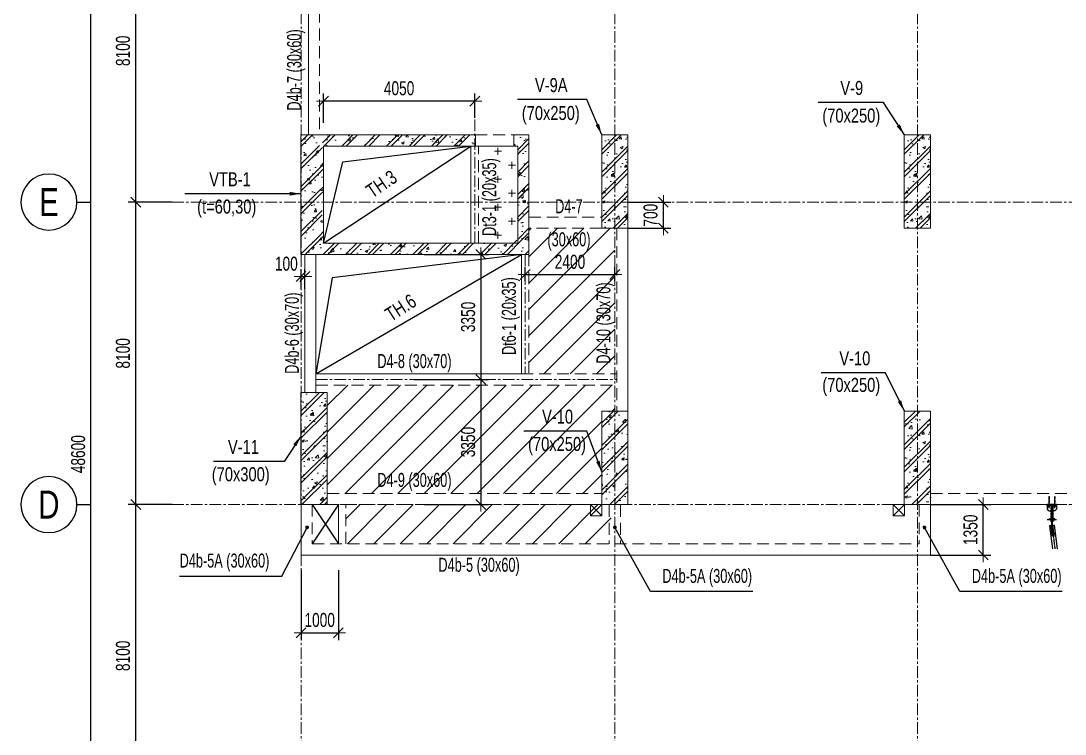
# Model space of a CAD drawing. Header units: millimetres. Extents: x 217991 to 313900, y 2625501 to 2818210.
# Drawn here: x 224801 to 252753, y 2663989 to 2683088 of the extents above; entities that cross this region are included whole.
import ezdxf
from ezdxf.enums import TextEntityAlignment as Align

# ---------------------------------------------------------------- set-up
doc = ezdxf.new("R2010")
doc.units = ezdxf.units.MM
doc.header["$LTSCALE"] = 50
doc.header["$MEASUREMENT"] = 0
doc.linetypes.add('CENTER', pattern=[2, 1.25, -0.25, 0.25, -0.25])
doc.linetypes.add('HIDDEN', pattern=[9.525, 6.35, -3.175])
doc.layers.get('Defpoints').update_dxf_attribs({"lineweight": 9})
for name, color, linetype, lineweight in [('02.CDC.DIM', 1, 'Continuous', 20), ('CDC- COT', 4, 'Continuous', 0), ('CDC- DAM', 3, 'Continuous', 5), ('CDC- HATCH', 8, 'Continuous', 0), ('CDC- TRUC', 5, 'CENTER', 15), ('CDC-LKT', 6, 'CENTER', 15), ('Dim', 8, 'Continuous', 15), ('Dim-off', 8, 'Continuous', 15), ('HIDDEN', 9, 'HIDDEN', 9)]:
    doc.layers.add(name, color=color, linetype=linetype, lineweight=lineweight)
for name, color, linetype in [('CDC.02.DIM', 1, 'Continuous'), ('CHI', 1, 'Continuous'), ('HACH', 251, 'Continuous'), ('Hatch', 8, 'Continuous'), ('KCS_AXIS', 5, 'CENTER'), ('KCS_BORDER', 3, 'Continuous'), ('KCS_CHI', 1, 'Continuous'), ('KCS_DIM', 1, 'Continuous'), ('KCS_HAN', 1, 'Continuous'), ('KCS_TEXT', 2, 'Continuous'), ('KCS_TEXT_TEN DAM', 2, 'Continuous'), ('KCS_TEXT_TEN_COT', 3, 'Continuous')]:
    doc.layers.add(name, color=color, linetype=linetype)
doc.styles.add('ARIAL_3', font='arial_1.ttf', dxfattribs={"width": 0.85})
doc.styles.add('BIGTEXT', font='VHARIAL.TTF', dxfattribs={"width": 0.8, "height": 1000})
doc.styles.add('KCS_SMTEXT', font='arial_1.ttf', dxfattribs={"width": 0.7})
doc.styles.add('VN simplex', font='arial_1.ttf', dxfattribs={"width": 0.7})
doc.dimstyles.new('DIM A1 1-150 (Time City)', dxfattribs={"dimtxt": 375, "dimasz": 1.25, "dimexe": 200, "dimexo": 0, "dimgap": 150, "dimtad": 1, "dimdec": 1, "dimzin": 13, "dimdsep": 46, "dimtxsty": 'VN simplex', "dimblk1": 'D', "dimblk2": 'D', "dimsah": 1, "dimcen": 0, "dimdle": 50, "dimclrd": 1, "dimclre": 1, "dimclrt": 2, "dimadec": 0, "dimazin": 0, "dimtfac": 1, "dimtdec": 1, "dimtix": 1, "dimtmove": 2, "dimatfit": 3, "dimldrblk": 'D', "dimfxl": 1, "dimtolj": 1, "dimtzin": 13, "dimarcsym": 0})
doc.dimstyles.new('KCS_DIM100', dxfattribs={"dimscale": 100, "dimtxt": 2.5, "dimasz": 3, "dimexe": 1.2, "dimexo": 0, "dimgap": 1, "dimtad": 1, "dimdec": 0, "dimzin": 0, "dimdsep": 46, "dimtxsty": 'KCS_SMTEXT', "dimblk": 'ARCHTICK', "dimcen": 0, "dimdle": 1, "dimclrd": 1, "dimclre": 1, "dimclrt": 2, "dimadec": 0, "dimazin": 0, "dimtfac": 1, "dimtdec": 0, "dimtix": 1, "dimtmove": 2, "dimatfit": 3, "dimfxl": 1, "dimtolj": 1, "dimtzin": 0, "dimarcsym": 0})
pattern_1 = [(45, (25170.2, 2913968.9), (-353.5534, 353.5534), [])]
pattern_2 = [(50, (-164922, -595278.5), (717.2602, -62.7521), [75, -825]), (355, (-164922, -595278.5), (-138.7513, 752.1921), [60, -660]), (100.4514, (-164862.2, -595283.7), (578.5094, 689.4395), [63.7402, -701.1421]), (46.1842, (-164922, -595078.5), (1067.241, -165.519), [112.5, -1237.5]), (96.6356, (-164833.1, -595092.3), (934.6627, 974.118), [95.6103, -1051.713]), (351.1842, (-164922, -595078.5), (934.662, 974.1186), [90, -990]), (21, (-164822, -595128.5), (596.90705, -402.6189), [75, -825]), (326, (-164822, -595128.5), (243.3153, 725.15), [60, -660]), (71.4514, (-164772.26, -595162.05), (840.2226, 322.5305), [63.7402, -701.1421]), (37.5, (-164922, -595278.5), (12.15986, 332.89385), [0, -652, 0, -670, 0, -662.5]), (7.5, (-164922, -595278.5), (263.06954, 394.4117), [0, -382, 0, -637, 0, -252.5]), (327.5, (-165145, -595278.5), (533.82244, -22.55487), [0, -250, 0, -780, 0, -1035]), (317.5, (-165245, -595278.5), (583.18617, 100.105), [0, -325, 0, -518, 0, -735]), (45, (-164922, -595278.5), (-300.5204, 300.5204), []), (45, (-164922, -595156), (-300.5204, 300.5204), [])]

# ---------------------------------------------------------------- blocks, each defined once
blk = doc.blocks.new('D')
at = {"layer": 'Dim'}
blk.add_line((150, 0), (-150, 0), dxfattribs=at)
at = {"layer": 'Dim', "color": 3}
blk.add_line((106, 106), (-106, -106), dxfattribs=at)
blk = doc.blocks.new('*D121')
at = {"layer": 'Defpoints', "color": 0, "ltscale": 0.5, "transparency": 16777216}
for p in [(227876, 2670135), (228851, 2670135), (228851, 2662035)]:
    blk.add_point(p, dxfattribs=at)
at = {"layer": 'Dim', "color": 1, "lineweight": -2, "ltscale": 0.5, "transparency": 16777216}
for p, q in [((228851, 2670135), (227676, 2670135)), ((227876, 2662037), (227876, 2670134)), ((228851, 2662035), (227676, 2662035))]:
    blk.add_line(p, q, dxfattribs=at)
at = {"layer": 'Dim', "color": 1, "lineweight": -2, "ltscale": 0.5, "transparency": 16777216, "xscale": 1.25, "yscale": 1.25, "zscale": 1.25}
for p, rotation in [((227876, 2670135), 90), ((227876, 2662035), 270)]:
    blk.add_blockref('D', p, dxfattribs=dict(at, rotation=rotation))
at = {"layer": 'Dim', "color": 2, "ltscale": 0.5, "transparency": 16777216, "insert": (227535, 2666085), "char_height": 375, "attachment_point": 5, "rotation": 90, "style": 'VN simplex'}
blk.add_mtext('\\A1;8100', dxfattribs=at)
blk = doc.blocks.new('*D122')
at = {"layer": 'Defpoints', "color": 0, "ltscale": 0.5, "transparency": 16777216}
for p in [(227876, 2678235), (228851, 2678235), (228851, 2670135)]:
    blk.add_point(p, dxfattribs=at)
at = {"layer": 'Dim', "color": 1, "lineweight": -2, "ltscale": 0.5, "transparency": 16777216}
for p, q in [((228851, 2678235), (227676, 2678235)), ((227876, 2670137), (227876, 2678234)), ((228851, 2670135), (227676, 2670135))]:
    blk.add_line(p, q, dxfattribs=at)
at = {"layer": 'Dim', "color": 1, "lineweight": -2, "ltscale": 0.5, "transparency": 16777216, "xscale": 1.25, "yscale": 1.25, "zscale": 1.25}
for p, rotation in [((227876, 2678235), 90), ((227876, 2670135), 270)]:
    blk.add_blockref('D', p, dxfattribs=dict(at, rotation=rotation))
at = {"layer": 'Dim', "color": 2, "ltscale": 0.5, "transparency": 16777216, "insert": (227535, 2674185), "char_height": 375, "attachment_point": 5, "rotation": 90, "style": 'VN simplex'}
blk.add_mtext('\\A1;8100', dxfattribs=at)
blk = doc.blocks.new('*D123')
at = {"layer": 'Defpoints', "color": 0, "ltscale": 0.5, "transparency": 16777216}
for p in [(227876, 2686335), (228851, 2686335), (228851, 2678235)]:
    blk.add_point(p, dxfattribs=at)
at = {"layer": 'Dim', "color": 1, "lineweight": -2, "ltscale": 0.5, "transparency": 16777216}
for p, q in [((228851, 2686335), (227676, 2686335)), ((227876, 2678237), (227876, 2686334)), ((228851, 2678235), (227676, 2678235))]:
    blk.add_line(p, q, dxfattribs=at)
at = {"layer": 'Dim', "color": 1, "lineweight": -2, "ltscale": 0.5, "transparency": 16777216, "xscale": 1.25, "yscale": 1.25, "zscale": 1.25}
for p, rotation in [((227876, 2686335), 90), ((227876, 2678235), 270)]:
    blk.add_blockref('D', p, dxfattribs=dict(at, rotation=rotation))
at = {"layer": 'Dim', "color": 2, "ltscale": 0.5, "transparency": 16777216, "insert": (227535, 2682285), "char_height": 375, "attachment_point": 5, "rotation": 90, "style": 'VN simplex'}
blk.add_mtext('\\A1;8100', dxfattribs=at)
blk = doc.blocks.new('*D126')
at = {"layer": 'Defpoints', "color": 0, "ltscale": 0.5, "transparency": 16777216}
for p in [(226676, 2694435), (228851, 2694435), (228851, 2645835)]:
    blk.add_point(p, dxfattribs=at)
at = {"layer": 'Dim', "color": 1, "lineweight": -2, "ltscale": 0.5, "transparency": 16777216}
for p, q in [((228851, 2694435), (226476, 2694435)), ((226676, 2645837), (226676, 2694434)), ((228851, 2645835), (226476, 2645835))]:
    blk.add_line(p, q, dxfattribs=at)
at = {"layer": 'Dim', "color": 1, "lineweight": -2, "ltscale": 0.5, "transparency": 16777216, "xscale": 1.25, "yscale": 1.25, "zscale": 1.25}
for p, rotation in [((226676, 2694435), 90), ((226676, 2645835), 270)]:
    blk.add_blockref('D', p, dxfattribs=dict(at, rotation=rotation))
at = {"layer": 'Dim', "color": 2, "ltscale": 0.5, "transparency": 16777216, "insert": (226335, 2671485), "char_height": 375, "attachment_point": 5, "rotation": 90, "style": 'VN simplex'}
blk.add_mtext('\\A1;48600', dxfattribs=at)
blk = doc.blocks.new('*D129')
at = {"layer": 'Defpoints', "color": 0, "ltscale": 0.5, "transparency": 16777216}
for p in [(241040, 2678235), (241999, 2678235), (241040, 2677535)]:
    blk.add_point(p, dxfattribs=at)
at = {"layer": 'Dim-off', "color": 1, "lineweight": -2, "ltscale": 0.5, "transparency": 16777216}
for p, q in [((241040, 2678235), (242199, 2678235)), ((241999, 2678237), (241999, 2678238)), ((241999, 2677535), (241999, 2678235)), ((241040, 2677535), (242199, 2677535)), ((241999, 2677534), (241999, 2677533))]:
    blk.add_line(p, q, dxfattribs=at)
at = {"layer": 'Dim-off', "color": 1, "lineweight": -2, "ltscale": 0.5, "transparency": 16777216, "xscale": 1.25, "yscale": 1.25, "zscale": 1.25}
for p, rotation in [((241999, 2678235), 270), ((241999, 2677535), 90)]:
    blk.add_blockref('D', p, dxfattribs=dict(at, rotation=rotation))
at = {"layer": 'Dim-off', "color": 2, "ltscale": 0.5, "transparency": 16777216, "insert": (241658, 2677885), "char_height": 375, "attachment_point": 5, "rotation": 90, "style": 'VN simplex'}
blk.add_mtext('\\A1;700', dxfattribs=at)
blk = doc.blocks.new('*D130')
at = {"layer": 'Defpoints', "color": 0, "ltscale": 0.5, "transparency": 16777216}
for p in [(249150, 2670135), (250563, 2670135), (249150, 2668785)]:
    blk.add_point(p, dxfattribs=at)
at = {"layer": 'Dim-off', "color": 1, "lineweight": -2, "ltscale": 0.5, "transparency": 16777216}
for p, q in [((249150, 2670135), (250763, 2670135)), ((250563, 2668787), (250563, 2670134)), ((249150, 2668785), (250763, 2668785))]:
    blk.add_line(p, q, dxfattribs=at)
at = {"layer": 'Dim-off', "color": 1, "lineweight": -2, "ltscale": 0.5, "transparency": 16777216, "xscale": 1.25, "yscale": 1.25, "zscale": 1.25}
for p, rotation in [((250563, 2670135), 90), ((250563, 2668785), 270)]:
    blk.add_blockref('D', p, dxfattribs=dict(at, rotation=rotation))
at = {"layer": 'Dim-off', "color": 2, "ltscale": 0.5, "transparency": 16777216, "insert": (250222, 2669460), "char_height": 375, "attachment_point": 5, "rotation": 90, "style": 'VN simplex'}
blk.add_mtext('\\A1;1350', dxfattribs=at)
blk = doc.blocks.new('*D131')
at = {"layer": 'Defpoints', "color": 0, "ltscale": 0.5, "transparency": 16777216}
for p in [(235593, 2676835), (235327, 2673485), (237115, 2673485)]:
    blk.add_point(p, dxfattribs=at)
at = {"layer": 'Dim-off', "color": 1, "lineweight": -2, "ltscale": 0.5, "transparency": 16777216}
for p, q in [((235593, 2676835), (237315, 2676835)), ((237115, 2676834), (237115, 2673487)), ((235327, 2673485), (237315, 2673485))]:
    blk.add_line(p, q, dxfattribs=at)
at = {"layer": 'Dim-off', "color": 1, "lineweight": -2, "ltscale": 0.5, "transparency": 16777216, "xscale": 1.25, "yscale": 1.25, "zscale": 1.25}
for p, rotation in [((237115, 2676835), 90), ((237115, 2673485), 270)]:
    blk.add_blockref('D', p, dxfattribs=dict(at, rotation=rotation))
at = {"layer": 'Dim-off', "color": 2, "ltscale": 0.5, "transparency": 16777216, "insert": (236774, 2675160), "char_height": 375, "attachment_point": 5, "rotation": 90, "style": 'VN simplex'}
blk.add_mtext('\\A1;3350', dxfattribs=at)
blk = doc.blocks.new('*D132')
at = {"layer": 'Defpoints', "color": 0, "ltscale": 0.5, "transparency": 16777216}
for p in [(235593, 2673485), (235593, 2670135), (237115, 2670135)]:
    blk.add_point(p, dxfattribs=at)
at = {"layer": 'Dim-off', "color": 1, "lineweight": -2, "ltscale": 0.5, "transparency": 16777216}
for p, q in [((235593, 2673485), (237315, 2673485)), ((237115, 2673484), (237115, 2670137)), ((235593, 2670135), (237315, 2670135))]:
    blk.add_line(p, q, dxfattribs=at)
at = {"layer": 'Dim-off', "color": 1, "lineweight": -2, "ltscale": 0.5, "transparency": 16777216, "xscale": 1.25, "yscale": 1.25, "zscale": 1.25}
for p, rotation in [((237115, 2673485), 90), ((237115, 2670135), 270)]:
    blk.add_blockref('D', p, dxfattribs=dict(at, rotation=rotation))
at = {"layer": 'Dim-off', "color": 2, "ltscale": 0.5, "transparency": 16777216, "insert": (236774, 2671810), "char_height": 375, "attachment_point": 5, "rotation": 90, "style": 'VN simplex'}
blk.add_mtext('\\A1;3350', dxfattribs=at)
blk = doc.blocks.new('*D181')
at = {"layer": 'Defpoints', "color": 0, "ltscale": 0.5, "transparency": 16777216}
for p in [(238300, 2676115), (240700, 2676294), (240700, 2676115)]:
    blk.add_point(p, dxfattribs=at)
at = {"layer": 'Dim-off', "color": 1, "lineweight": -2, "ltscale": 0.5, "transparency": 16777216}
for p, q in [((238300, 2676115), (238300, 2676494)), ((240700, 2676115), (240700, 2676494)), ((238301, 2676294), (240698, 2676294))]:
    blk.add_line(p, q, dxfattribs=at)
at = {"layer": 'Dim-off', "color": 1, "lineweight": -2, "ltscale": 0.5, "transparency": 16777216, "xscale": 1.25, "yscale": 1.25, "zscale": 1.25, "rotation": 180}
blk.add_blockref('D', (238300, 2676294), dxfattribs=at)
at = {"layer": 'Dim-off', "color": 1, "lineweight": -2, "ltscale": 0.5, "transparency": 16777216, "xscale": 1.25, "yscale": 1.25, "zscale": 1.25}
blk.add_blockref('D', (240700, 2676294), dxfattribs=at)
at = {"layer": 'Dim-off', "color": 2, "ltscale": 0.5, "transparency": 16777216, "insert": (239500, 2676635), "char_height": 375, "attachment_point": 5, "style": 'VN simplex'}
blk.add_mtext('\\A1;2400', dxfattribs=at)
blk = doc.blocks.new('_ArchTick')
at = {"const_width": 0.15}
blk.add_lwpolyline([(-0.5, -0.5), (0.5, 0.5)], dxfattribs=at)
blk = doc.blocks.new('*D134')
at = {"layer": 'Defpoints', "color": 0, "ltscale": 0.5, "transparency": 16777216}
for p in [(232900, 2680939), (232900, 2680358), (236950, 2680493)]:
    blk.add_point(p, dxfattribs=at)
at = {"layer": 'Dim-off', "color": 1, "lineweight": -2, "ltscale": 0.5, "transparency": 16777216}
for p, q in [((232900, 2680358), (232900, 2681139)), ((236950, 2680493), (236950, 2681139)), ((236948, 2680939), (232901, 2680939))]:
    blk.add_line(p, q, dxfattribs=at)
at = {"layer": 'Dim-off', "color": 1, "lineweight": -2, "ltscale": 0.5, "transparency": 16777216, "xscale": 1.25, "yscale": 1.25, "zscale": 1.25, "rotation": 180}
blk.add_blockref('D', (232900, 2680939), dxfattribs=at)
at = {"layer": 'Dim-off', "color": 1, "lineweight": -2, "ltscale": 0.5, "transparency": 16777216, "xscale": 1.25, "yscale": 1.25, "zscale": 1.25}
blk.add_blockref('D', (236950, 2680939), dxfattribs=at)
at = {"layer": 'Dim-off', "color": 2, "ltscale": 0.5, "transparency": 16777216, "insert": (234925, 2681281), "char_height": 375, "attachment_point": 5, "style": 'VN simplex'}
blk.add_mtext('\\A1;4050', dxfattribs=at)
blk = doc.blocks.new('cot vach loi tang 3 new')
at = {"layer": 'CDC- COT'}
h = blk.add_hatch(dxfattribs=at)
h.set_pattern_fill('BT-01', color=8, scale=100, pattern_type=2)
h.set_pattern_definition(pattern_2)
h.paths.add_polyline_path([(42207, -243243), (42807, -243243), (42807, -241991), (42207, -241643)])
h.paths.add_polyline_path([(47907, -241643), (47907, -241943), (48007, -241943), (48007, -243423), (48307, -243423), (48307, -241643)])
h.paths.add_polyline_path([(46877, -241943), (46877, -241643), (44037, -241643), (44037, -241943)])
h = blk.add_hatch(dxfattribs=at)
h.set_pattern_fill('BT-01', color=8, scale=100, pattern_type=2)
h.set_pattern_definition(pattern_2)
h.paths.add_polyline_path([(42207, -244343), (42807, -244343), (42663, -241643), (42207, -241643)])
h.paths.add_polyline_path([(47907, -241643), (47907, -241943), (48007, -241943), (48007, -244543), (48307, -244543), (48307, -241643)])
h.paths.add_polyline_path([(46877, -241943), (46877, -241643), (42704, -241643), (42807, -241943)])
h = blk.add_hatch(dxfattribs=at)
h.set_pattern_fill('BT-01', color=8, scale=100, pattern_type=2)
h.set_pattern_definition([(50, (-47182.5, -7709.5), (717.2602, -62.7521), [75, -825]), (355, (-47182.5, -7709.5), (-138.7513, 752.1921), [60, -660]), (100.4514, (-47122.7, -7714.7), (578.5094, 689.4395), [63.7402, -701.1421]), (46.1842, (-47182.5, -7509.5), (1067.241, -165.519), [112.5, -1237.5]), (96.6356, (-47093.6, -7523.3), (934.6627, 974.118), [95.6103, -1051.713]), (351.1842, (-47182.5, -7509.5), (934.662, 974.1186), [90, -990]), (21, (-47082.5, -7559.5), (596.907, -402.6189), [75, -825]), (326, (-47082.5, -7559.5), (243.3153, 725.15), [60, -660]), (71.4514, (-47032.76, -7593.05), (840.2226, 322.5305), [63.7402, -701.1421]), (37.5, (-47182.5, -7709.5), (12.15986, 332.89385), [0, -652, 0, -670, 0, -662.5]), (7.5, (-47182.5, -7709.5), (263.06954, 394.4117), [0, -382, 0, -637, 0, -252.5]), (327.5, (-47405.5, -7709.5), (533.82244, -22.55487), [0, -250, 0, -780, 0, -1035]), (317.5, (-47505.5, -7709.5), (583.1862, 100.105), [0, -325, 0, -518, 0, -735]), (45, (-47182.5, -7709.5), (-300.5204, 300.5204), []), (45, (-47182.5, -7587), (-300.5204, 300.5204), [])])
h.paths.add_polyline_path([(42907, -241643), (42807, -241643), (42807, -241943), (42907, -241943)])
h = blk.add_hatch(dxfattribs=at)
h.set_pattern_fill('BT-01', color=8, scale=100, pattern_type=2)
h.set_pattern_definition([(50, (-156872, -588878.5), (717.2602, -62.7521), [75, -825]), (355, (-156872, -588878.5), (-138.7513, 752.1921), [60, -660]), (100.4514, (-156812.2, -588883.7), (578.5094, 689.4395), [63.7402, -701.1421]), (46.1842, (-156872, -588678.5), (1067.241, -165.519), [112.5, -1237.5]), (96.6356, (-156783.1, -588692.3), (934.6627, 974.118), [95.6103, -1051.713]), (351.1842, (-156872, -588678.5), (934.662, 974.1186), [90, -990]), (21, (-156772, -588728.5), (596.90705, -402.6189), [75, -825]), (326, (-156772, -588728.5), (243.3153, 725.15), [60, -660]), (71.4514, (-156722.26, -588762.05), (840.2226, 322.5305), [63.7402, -701.1421]), (37.5, (-156872, -588878.5), (12.15986, 332.89385), [0, -652, 0, -670, 0, -662.5]), (7.5, (-156872, -588878.5), (263.06954, 394.4117), [0, -382, 0, -637, 0, -252.5]), (327.5, (-157095, -588878.5), (533.82244, -22.55487), [0, -250, 0, -780, 0, -1035]), (317.5, (-157195, -588878.5), (583.18617, 100.105), [0, -325, 0, -518, 0, -735]), (45, (-156872, -588878.5), (-300.5204, 300.5204), []), (45, (-156872, -588756), (-300.5204, 300.5204), [])])
h.paths.add_polyline_path([(50257, -241643), (50957, -241643), (50957, -244143), (50257, -244143)])
h = blk.add_hatch(dxfattribs=at)
h.set_pattern_fill('BT-01', color=8, scale=100, pattern_type=2)
h.set_pattern_definition([(50, (-148772, -588878.5), (717.2602, -62.7521), [75, -825]), (355, (-148772, -588878.5), (-138.7513, 752.1921), [60, -660]), (100.4514, (-148712.2, -588883.7), (578.5094, 689.4395), [63.7402, -701.1421]), (46.1842, (-148772, -588678.5), (1067.241, -165.519), [112.5, -1237.5]), (96.6356, (-148683.1, -588692.3), (934.6627, 974.118), [95.6103, -1051.713]), (351.1842, (-148772, -588678.5), (934.662, 974.1186), [90, -990]), (21, (-148672, -588728.5), (596.90705, -402.6189), [75, -825]), (326, (-148672, -588728.5), (243.3153, 725.15), [60, -660]), (71.4514, (-148622.26, -588762.05), (840.2226, 322.5305), [63.7402, -701.1421]), (37.5, (-148772, -588878.5), (12.15986, 332.89385), [0, -652, 0, -670, 0, -662.5]), (7.5, (-148772, -588878.5), (263.06954, 394.4117), [0, -382, 0, -637, 0, -252.5]), (327.5, (-148995, -588878.5), (533.82244, -22.55487), [0, -250, 0, -780, 0, -1035]), (317.5, (-149095, -588878.5), (583.18617, 100.105), [0, -325, 0, -518, 0, -735]), (45, (-148772, -588878.5), (-300.5204, 300.5204), []), (45, (-148772, -588756), (-300.5204, 300.5204), [])])
h.paths.add_polyline_path([(58357, -241643), (59057, -241643), (59057, -244143), (58357, -244143)])
h = blk.add_hatch(dxfattribs=at)
h.set_pattern_fill('BT-01', color=8, scale=100, pattern_type=2)
h.set_pattern_definition(pattern_2)
h.paths.add_polyline_path([(42707, -244343), (42207, -244343), (42207, -244843), (48307, -244843), (48307, -244463), (47807, -244463), (47807, -244543), (42707, -244543)])
h = blk.add_hatch(dxfattribs=at)
h.set_pattern_fill('BT-01', color=8, scale=100, pattern_type=2)
h.set_pattern_definition(pattern_2)
h.paths.add_polyline_path([(42807, -244343), (42207, -244343), (42207, -244843), (48307, -244843), (48307, -244463), (47807, -244463), (47807, -244543), (42807, -244543)])
h = blk.add_hatch(dxfattribs=at)
h.set_pattern_fill('BT-01', color=8, scale=100, pattern_type=2)
h.set_pattern_definition(pattern_2)
h.paths.add_polyline_path([(42207, -248543), (42907, -248543), (42907, -251543), (42207, -251543)])
h = blk.add_hatch(dxfattribs=at)
h.set_pattern_fill('BT-01', color=8, scale=100, pattern_type=2)
h.set_pattern_definition([(50, (-164972, -595278.5), (717.2602, -62.7521), [75, -825]), (355, (-164972, -595278.5), (-138.7513, 752.1921), [60, -660]), (100.4514, (-164912.2, -595283.7), (578.5094, 689.4395), [63.7402, -701.1421]), (46.1842, (-164972, -595078.5), (1067.241, -165.519), [112.5, -1237.5]), (96.6356, (-164883.1, -595092.3), (934.6627, 974.118), [95.6103, -1051.713]), (351.1842, (-164972, -595078.5), (934.662, 974.1186), [90, -990]), (21, (-164872, -595128.5), (596.90705, -402.6189), [75, -825]), (326, (-164872, -595128.5), (243.3153, 725.15), [60, -660]), (71.4514, (-164822.26, -595162.05), (840.2226, 322.5305), [63.7402, -701.1421]), (37.5, (-164972, -595278.5), (12.15986, 332.89385), [0, -652, 0, -670, 0, -662.5]), (7.5, (-164972, -595278.5), (263.06954, 394.4117), [0, -382, 0, -637, 0, -252.5]), (327.5, (-165195, -595278.5), (533.82244, -22.55487), [0, -250, 0, -780, 0, -1035]), (317.5, (-165295, -595278.5), (583.18617, 100.105), [0, -325, 0, -518, 0, -735]), (45, (-164972, -595278.5), (-300.5204, 300.5204), []), (45, (-164972, -595156), (-300.5204, 300.5204), [])])
h.paths.add_polyline_path([(50257, -249043), (50957, -249043), (50957, -251543), (50257, -251543)])
h = blk.add_hatch(dxfattribs=at)
h.set_pattern_fill('BT-01', color=8, scale=100, pattern_type=2)
h.set_pattern_definition([(50, (-148772, -596778.5), (717.2602, -62.7521), [75, -825]), (355, (-148772, -596778.5), (-138.7513, 752.1921), [60, -660]), (100.4514, (-148712.2, -596783.7), (578.5094, 689.4395), [63.7402, -701.1421]), (46.1842, (-148772, -596578.5), (1067.241, -165.519), [112.5, -1237.5]), (96.6356, (-148683.1, -596592.3), (934.6627, 974.118), [95.6103, -1051.713]), (351.1842, (-148772, -596578.5), (934.662, 974.1186), [90, -990]), (21, (-148672, -596628.5), (596.90705, -402.6189), [75, -825]), (326, (-148672, -596628.5), (243.3153, 725.15), [60, -660]), (71.4514, (-148622.26, -596662.05), (840.2226, 322.5305), [63.7402, -701.1421]), (37.5, (-148772, -596778.5), (12.15986, 332.89385), [0, -652, 0, -670, 0, -662.5]), (7.5, (-148772, -596778.5), (263.06954, 394.4117), [0, -382, 0, -637, 0, -252.5]), (327.5, (-148995, -596778.5), (533.82244, -22.55487), [0, -250, 0, -780, 0, -1035]), (317.5, (-149095, -596778.5), (583.18617, 100.105), [0, -325, 0, -518, 0, -735]), (45, (-148772, -596778.5), (-300.5204, 300.5204), []), (45, (-148772, -596656), (-300.5204, 300.5204), [])])
h.paths.add_polyline_path([(58357, -249043), (59057, -249043), (59057, -251543), (58357, -251543)])
for p, q in [((42207, -241643), (42807, -241643)), ((42207, -241643), (42207, -244343)), ((46877, -241643), (42807, -241643)), ((46877, -241943), (46877, -241643)), ((47907, -241943), (47907, -241643)), ((42807, -244343), (42807, -241943)), ((46877, -241943), (42807, -241943)), ((48007, -244463), (48007, -244543)), ((48007, -244463), (48007, -244543)), ((48307, -244843), (48307, -244463)), ((48307, -244843), (48307, -244463))]:
    blk.add_line(p, q, dxfattribs=at)
for points in [[(48307, -244543), (48307, -241643), (47907, -241643)], [(42807, -244343), (42807, -241943)], [(47907, -241943), (48007, -241943), (48007, -244543)], [(48307, -244643), (48307, -244843), (48007, -244843), (42807, -244843), (42207, -244843), (42207, -244343)], [(48007, -244463), (48007, -244543), (42807, -244543), (42807, -244343)], [(42807, -244343), (42807, -244543)]]:
    blk.add_lwpolyline(points, dxfattribs=at)
for points in [[(50257, -241643), (50957, -241643), (50957, -244143), (50257, -244143)], [(58357, -241643), (59057, -241643), (59057, -244143), (58357, -244143)], [(42207, -248543), (42907, -248543), (42907, -251543), (42207, -251543)], [(50257, -249043), (50957, -249043), (50957, -251543), (50257, -251543)], [(58357, -249043), (59057, -249043), (59057, -251543), (58357, -251543)]]:
    blk.add_lwpolyline(points, close=True, dxfattribs=at)
blk = doc.blocks.new('*D177')
at = {"layer": 'Defpoints', "color": 0, "ltscale": 0.5, "transparency": 16777216}
for p in [(249150, 2670135), (250563, 2670135), (249150, 2668785)]:
    blk.add_point(p, dxfattribs=at)
at = {"layer": 'Dim-off', "color": 1, "lineweight": -2, "ltscale": 0.5, "transparency": 16777216}
for p, q in [((249150, 2670135), (250763, 2670135)), ((250563, 2668787), (250563, 2670134)), ((249150, 2668785), (250763, 2668785))]:
    blk.add_line(p, q, dxfattribs=at)
at = {"layer": 'Dim-off', "color": 1, "lineweight": -2, "ltscale": 0.5, "transparency": 16777216, "xscale": 1.25, "yscale": 1.25, "zscale": 1.25}
for p, rotation in [((250563, 2670135), 90), ((250563, 2668785), 270)]:
    blk.add_blockref('D', p, dxfattribs=dict(at, rotation=rotation))
at = {"layer": 'Dim-off', "color": 2, "ltscale": 0.5, "transparency": 16777216, "insert": (250222, 2669460), "char_height": 375, "attachment_point": 5, "rotation": 90, "style": 'VN simplex'}
blk.add_mtext('\\A1;1350', dxfattribs=at)
blk = doc.blocks.new('*D97')
at = {"layer": 'Defpoints', "color": 0, "ltscale": 0.5, "transparency": 16777216}
for p in [(232400, 2676243), (232300, 2675916), (232400, 2675916)]:
    blk.add_point(p, dxfattribs=at)
at = {"layer": 'Dim-off', "color": 1, "lineweight": -2, "ltscale": 0.5, "transparency": 16777216}
for p, q in [((232300, 2675916), (232300, 2676443)), ((232400, 2675916), (232400, 2676443)), ((232298, 2676243), (232297, 2676243)), ((232300, 2676243), (232400, 2676243)), ((232401, 2676243), (232402, 2676243))]:
    blk.add_line(p, q, dxfattribs=at)
at = {"layer": 'Dim-off', "color": 1, "lineweight": -2, "ltscale": 0.5, "transparency": 16777216, "xscale": 1.25, "yscale": 1.25, "zscale": 1.25}
blk.add_blockref('D', (232300, 2676243), dxfattribs=at)
at = {"layer": 'Dim-off', "color": 1, "lineweight": -2, "ltscale": 0.5, "transparency": 16777216, "xscale": 1.25, "yscale": 1.25, "zscale": 1.25, "rotation": 180}
blk.add_blockref('D', (232400, 2676243), dxfattribs=at)
at = {"layer": 'Dim-off', "color": 2, "ltscale": 0.5, "transparency": 16777216, "insert": (231907, 2676584), "char_height": 375, "attachment_point": 5, "style": 'VN simplex'}
blk.add_mtext('\\A1;100', dxfattribs=at)
blk = doc.blocks.new('*D18')
at = {"layer": 'Defpoints', "color": 0, "ltscale": 0.5, "transparency": 16777216}
for p in [(232300, 2668383), (233300, 2668383), (233300, 2666702)]:
    blk.add_point(p, dxfattribs=at)
at = {"layer": 'Dim-off', "color": 1, "lineweight": -2, "ltscale": 0.5, "transparency": 16777216}
for p, q in [((232300, 2668383), (232300, 2666502)), ((233300, 2668383), (233300, 2666502)), ((232298, 2666702), (232297, 2666702)), ((232300, 2666702), (233300, 2666702)), ((233301, 2666702), (233302, 2666702))]:
    blk.add_line(p, q, dxfattribs=at)
at = {"layer": 'Dim-off', "color": 1, "lineweight": -2, "ltscale": 0.5, "transparency": 16777216, "xscale": 1.25, "yscale": 1.25, "zscale": 1.25}
blk.add_blockref('D', (232300, 2666702), dxfattribs=at)
at = {"layer": 'Dim-off', "color": 1, "lineweight": -2, "ltscale": 0.5, "transparency": 16777216, "xscale": 1.25, "yscale": 1.25, "zscale": 1.25, "rotation": 180}
blk.add_blockref('D', (233300, 2666702), dxfattribs=at)
at = {"layer": 'Dim-off', "color": 2, "ltscale": 0.5, "transparency": 16777216, "insert": (232800, 2667043), "char_height": 375, "attachment_point": 5, "style": 'VN simplex'}
blk.add_mtext('\\A1;1000', dxfattribs=at)
blk = doc.blocks.new('DSDSDSDSDSDSDS')
at = {"layer": 'Hatch'}
h = blk.add_hatch(dxfattribs=at)
h.set_pattern_fill('ANSI31', color=256, scale=2, angle=270, style=0)
h.set_pattern_definition([(315, (-2124280.058, 674518.207), (4.49012806, 4.49012806), [])])
h.paths.add_polyline_path([(252525, 2670145), (252275, 2670145), (252275, 2670130), (252525, 2670130)])
h = blk.add_hatch(dxfattribs=at)
h.set_pattern_fill('ANSI31', color=256, scale=2, style=0)
h.set_pattern_definition([(45, (-2124280.058, 674518.207), (-4.49012806, 4.49012806), [])])
h.paths.add_polyline_path([(252500, 2670130), (252300, 2670130, 0.000291), (252300, 2670115), (252500, 2670115, -0.000295)])
h.paths.add_polyline_path([(252300, 2670130), (252275, 2670130), (252275, 2670115), (252300, 2670115, -0.000291)])
h.paths.add_polyline_path([(252525, 2670130), (252500, 2670130, 0.000295), (252500, 2670115), (252525, 2670115), (252525, 2670118)])
at = {"layer": 'Hatch', "ltscale": 7.5}
h = blk.add_hatch(dxfattribs=at)
h.set_pattern_fill('ANSI32', color=256, scale=19.2, angle=125, style=0)
h.set_pattern_definition([(190, (225465.587, 2663679.3), (-1.2502669, 7.0906158), []), (190, (225463.64, 2663676.52), (-1.2502669, 7.0906158), [])])
h.paths.add_polyline_path([(252316, 2670068), (252325, 2670068), (252325, 2670097), (252316, 2670097)])
h.paths.add_polyline_path([(252325, 2670068), (252334, 2670068), (252334, 2670097), (252325, 2670097)])
at = {"layer": 'Hatch'}
h = blk.add_hatch(dxfattribs=at)
h.set_pattern_fill('ANSI31', color=256, scale=45, style=0)
h.set_pattern_definition([(134.99994646, (152413.573, 4034958.0014), (3.97747936, 3.977471928), [])])
h.paths.add_polyline_path([(252376, 2669677), (252376, 2669728), (252391, 2669728), (252391, 2669677)])
h.paths.add_polyline_path([(252391, 2670115), (252376, 2670115), (252376, 2669752), (252391, 2669752)])
h = blk.add_hatch(dxfattribs=at)
h.set_pattern_fill('ANSI31', color=256, scale=45, style=0)
h.set_pattern_definition([(45, (352387.279, 4034957.908), (-3.977475644, 3.977475644), [])])
h.paths.add_polyline_path([(252424, 2669677), (252424, 2669728), (252409, 2669728), (252409, 2669677)])
h.paths.add_polyline_path([(252424, 2670115), (252409, 2670115), (252409, 2669752), (252424, 2669752), (252424, 2669761)])
at = {"layer": 'Hatch', "ltscale": 7.5}
h = blk.add_hatch(dxfattribs=at)
h.set_pattern_fill('ANSI32', color=256, scale=19.2, angle=125, style=0)
h.set_pattern_definition([(350, (279333.99, 2663676.3), (1.2502669, 7.0906158), []), (350, (279335.9366, 2663673.52), (1.2502669, 7.0906158), [])])
h.paths.add_polyline_path([(252484, 2670065), (252484, 2670094), (252475, 2670094), (252475, 2670065)])
h.paths.add_polyline_path([(252475, 2670065), (252475, 2670094), (252466, 2670094), (252466, 2670065)])
h = blk.add_hatch(dxfattribs=at)
h.set_pattern_fill('ANSI32', color=256, scale=19.2, angle=55, style=0)
h.set_pattern_definition([(100, (251817.5885, 2701778.2044), (-7.0906158, -1.2502669), []), (100, (251819.535, 2701780.985), (-7.0906158, -1.2502669), [])])
h.paths.add_polyline_path([(252346, 2669728), (252346, 2669740), (252325, 2669740), (252325, 2669728)])
h.paths.add_polyline_path([(252325, 2669752), (252325, 2669740), (252346, 2669740), (252346, 2669752)])
h.paths.add_polyline_path([(252355, 2669740), (252355, 2669752), (252346, 2669752), (252346, 2669740)])
h.paths.add_polyline_path([(252355, 2669740), (252346, 2669740), (252346, 2669728), (252355, 2669728)])
h = blk.add_hatch(dxfattribs=at)
h.set_pattern_fill('ANSI32', color=256, scale=19.2, angle=55, style=0)
h.set_pattern_definition([(100, (251805.5885, 2701778.2044), (-7.0906158, -1.2502669), []), (100, (251807.535, 2701780.985), (-7.0906158, -1.2502669), [])])
h.paths.add_polyline_path([(252474, 2669752), (252445, 2669752), (252445, 2669740), (252474, 2669740)])
h.paths.add_polyline_path([(252474, 2669740), (252445, 2669740), (252445, 2669728), (252454, 2669728), (252454, 2669734), (252474, 2669734)])
h.paths.add_polyline_path([(252474, 2669734), (252454, 2669734), (252454, 2669728), (252474, 2669728)])
at = {"layer": 'CHI', "const_width": 9.6, "elevation": 0}
for points in [[(252376, 2670110, -0.414214), (252371, 2670115)], [(252424, 2670110, 0.414214), (252429, 2670115)]]:
    blk.add_lwpolyline(points, format="xyb", dxfattribs=at)
at = {"layer": 'HIDDEN', "ltscale": 0.2}
for p, q in [((252316, 2670099, 0), (252316, 2670348, 0)), ((252316, 2670348, 0), (252334, 2670348, 0)), ((252334, 2670348, 0), (252334, 2670099, 0)), ((252484, 2670348, 0), (252466, 2670348, 0)), ((252466, 2670345, 0), (252466, 2670096, 0)), ((252484, 2670096, 0), (252484, 2670345, 0))]:
    blk.add_line(p, q, dxfattribs=at)
at = {"layer": 'HIDDEN', "ltscale": 0.3}
for p, q in [((252355, 2669752, 0), (252445, 2669752, 0)), ((252355, 2669728, 0), (252445, 2669728, 0)), ((252376, 2669755, 0), (252424, 2669755, 0)), ((252376, 2669725, 0), (252424, 2669725, 0))]:
    blk.add_line(p, q, dxfattribs=at)
at = {"layer": 'KCS_AXIS', "ltscale": 0.2}
for p, q in [((252325, 2670037, 0), (252325, 2670331, 0)), ((252475, 2670037, 0), (252475, 2670335, 0)), ((252271, 2669740, 0), (252520, 2669740, 0))]:
    blk.add_line(p, q, dxfattribs=at)
at = {"layer": 'KCS_AXIS', "ltscale": 0.5, "elevation": 0}
blk.add_lwpolyline([(252400, 2669577), (252479, 2668950)], dxfattribs=at)
at = {"layer": 'KCS_BORDER'}
for p, q in [((252391, 2670115, 0), (252391, 2669577, 0)), ((252391, 2669977, 0), (252409, 2669977, 0)), ((252409, 2670115, 0), (252409, 2669578, 0)), ((252391, 2669677, 0), (252409, 2669677, 0)), ((252463, 2669585, 0), (252337, 2669569, 0)), ((252337, 2669569, 0), (252415, 2668950, 0)), ((252391, 2669577, 0), (252429, 2669279, 0)), ((252409, 2669578, 0), (252446, 2669281, 0)), ((252463, 2669585, 0), (252543, 2668950, 0)), ((252446, 2669281, 0), (252429, 2669279, 0))]:
    blk.add_line(p, q, dxfattribs=at)
at = {"layer": 'KCS_BORDER', "ltscale": 160}
blk.add_line((252418, 2669817, 0), (252418, 2669817, 0), dxfattribs=at)
at = {"layer": 'KCS_BORDER', "ltscale": 160, "elevation": 0}
for points in [[(252275, 2670130), (252275, 2670145), (252525, 2670145), (252525, 2670130)], [(252275, 2670115), (252275, 2670130), (252525, 2670130), (252525, 2670115)]]:
    blk.add_lwpolyline(points, close=True, dxfattribs=at)
for points in [[(252275, 2670118), (252275, 2670015), (252325, 2669965), (252376, 2669965)], [(252376, 2670115), (252376, 2669677), (252391, 2669677), (252391, 2670115)], [(252424, 2670115), (252424, 2669677), (252409, 2669677), (252409, 2670115)], [(252525, 2670118), (252525, 2670015), (252475, 2669965), (252424, 2669965)]]:
    blk.add_lwpolyline(points, dxfattribs=at)
at = {"layer": 'KCS_DIM'}
for p, q in [((252316, 2670068, 0), (252316, 2670097, 0)), ((252316, 2670068, 0), (252334, 2670068, 0)), ((252334, 2670068, 0), (252334, 2670097, 0)), ((252466, 2670065, 0), (252466, 2670094, 0)), ((252484, 2670065, 0), (252466, 2670065, 0)), ((252484, 2670065, 0), (252484, 2670094, 0))]:
    blk.add_line(p, q, dxfattribs=at)
at = {"layer": 'KCS_DIM', "elevation": 0}
for points in [[(252343, 2670115), (252343, 2670097), (252307, 2670097), (252307, 2670115)], [(252457, 2670112), (252457, 2670094), (252493, 2670094), (252493, 2670112)], [(252376, 2669719), (252355, 2669719), (252355, 2669761), (252376, 2669761)], [(252424, 2669719), (252445, 2669719), (252445, 2669761), (252424, 2669761)]]:
    blk.add_lwpolyline(points, close=True, dxfattribs=at)
for points in [[(252355, 2669728), (252325, 2669728), (252325, 2669752), (252355, 2669752)], [(252445, 2669728), (252474, 2669728), (252474, 2669752), (252445, 2669752)]]:
    blk.add_lwpolyline(points, dxfattribs=at)
at = {"layer": 'KCS_HAN', "extrusion": (8.23761e-08, 1.0424e-08, 1)}
for p, q in [((252393, 2669562, 0), (252366, 2669559, 0)), ((252395, 2669548, 0), (252368, 2669544, 0)), ((252396, 2669533, 0), (252369, 2669529, 0)), ((252398, 2669518, 0), (252371, 2669514, 0)), ((252400, 2669503, 0), (252373, 2669500, 0)), ((252402, 2669488, 0), (252375, 2669485, 0)), ((252404, 2669473, 0), (252377, 2669470, 0)), ((252406, 2669458, 0), (252379, 2669455, 0)), ((252408, 2669443, 0), (252381, 2669440, 0)), ((252410, 2669429, 0), (252383, 2669425, 0)), ((252411, 2669414, 0), (252384, 2669410, 0)), ((252413, 2669399, 0), (252386, 2669395, 0)), ((252415, 2669384, 0), (252388, 2669380, 0)), ((252411, 2669565, 0), (252438, 2669568, 0)), ((252413, 2669550, 0), (252440, 2669553, 0)), ((252415, 2669535, 0), (252442, 2669539, 0)), ((252416, 2669520, 0), (252443, 2669524, 0)), ((252418, 2669505, 0), (252445, 2669509, 0)), ((252420, 2669490, 0), (252447, 2669494, 0)), ((252422, 2669476, 0), (252449, 2669479, 0)), ((252424, 2669461, 0), (252451, 2669464, 0)), ((252426, 2669446, 0), (252453, 2669449, 0)), ((252428, 2669431, 0), (252455, 2669434, 0)), ((252430, 2669416, 0), (252457, 2669420, 0)), ((252432, 2669401, 0), (252459, 2669405, 0)), ((252434, 2669386, 0), (252461, 2669390, 0)), ((252417, 2669369, 0), (252390, 2669366, 0)), ((252419, 2669354, 0), (252392, 2669351, 0)), ((252421, 2669339, 0), (252394, 2669336, 0)), ((252423, 2669324, 0), (252396, 2669321, 0)), ((252425, 2669309, 0), (252398, 2669306, 0)), ((252427, 2669295, 0), (252400, 2669291, 0)), ((252436, 2669371, 0), (252463, 2669375, 0)), ((252438, 2669357, 0), (252465, 2669360, 0)), ((252440, 2669342, 0), (252467, 2669345, 0)), ((252441, 2669327, 0), (252468, 2669330, 0)), ((252443, 2669312, 0), (252470, 2669315, 0)), ((252445, 2669297, 0), (252472, 2669301, 0))]:
    blk.add_line(p, q, dxfattribs=at)
blk = doc.blocks.new('_Axis name')
at = {"layer": 'CDC.02.DIM'}
blk.add_line((0, 2.5), (0, 0), dxfattribs=at)
blk.add_circle((0, 7.5), 5, dxfattribs=at)
at = {"layer": 'CDC.02.DIM', "style": 'BIGTEXT', "width": 0.75}
blk.add_attdef('.', text='', height=5, dxfattribs=at).set_placement((0, 7.5), align=Align.MIDDLE)

msp = doc.modelspace()

# ---------------------------------------------------------------- hatches: boundary and pattern name
at = {"layer": 'CDC- HATCH'}
h = msp.add_hatch(dxfattribs=at)
h.set_pattern_fill('CROSS', color=8, scale=1500)
h.set_pattern_definition([(0, (203350.86, 1240722.27), (375, 375), [187.5, -562.5]), (90, (203444.6, 1240628.52), (-375, 375), [187.5, -562.5])])
h.paths.add_polyline_path([(238099.56, 2679735.49), (237999.56, 2679735.49), (236969.56, 2679735.49), (237049.56, 2679735.49), (237049.56, 2678142.19), (238099.56, 2678235.49)])
h.paths.add_polyline_path([(237049.56, 2679532.82), (237049.56, 2677205.15), (237333.35, 2677205.15), (237333.35, 2679532.82)])
h.paths.add_polyline_path([(237049.56, 2678235.49), (237049.56, 2677135.49), (238099.56, 2677135.49), (238099.56, 2677215.49), (238099.56, 2678235.49)])
at = {"layer": 'HACH'}
h = msp.add_hatch(dxfattribs=at)
h.set_pattern_fill('ANSI31', color=256, scale=4000)
h.set_pattern_definition(pattern_1)
h.paths.add_polyline_path([(240349.56, 2672635.49), (240699.56, 2672635.49), (240699.56, 2673335.49), (232999.56, 2673335.49), (232999.56, 2670435.49), (240349.56, 2670435.49)])
h.paths.add_polyline_path([(240814.85, 2673880.49), (240814.85, 2676113.56), (240077.38, 2676113.56), (240077.38, 2673880.49)], flags=9)
h.paths.add_polyline_path([(237162.54, 2671309.92), (237162.54, 2672313.21), (236389.78, 2672313.21), (236389.78, 2671309.92)], flags=24)
h.paths.add_polyline_path([(238255.29, 2671337.36), (240051.82, 2671337.36), (240051.82, 2672074.83), (238255.29, 2672074.83)], flags=24)
h.paths.add_polyline_path([(238767.14, 2672208.3), (239566.06, 2672208.3), (239566.06, 2672770.8), (238767.14, 2672770.8)], flags=24)
h.paths.add_polyline_path([(238399.56, 2677535.49), (238399.56, 2673635.49), (240699.56, 2673635.49), (240699.56, 2677535.49)])
h = msp.add_hatch(dxfattribs=at)
h.set_pattern_fill('ANSI31', color=256, scale=4000)
h.set_pattern_definition(pattern_1)
h.paths.add_polyline_path([(243276.57, 2670135.49), (245509.63, 2670135.49), (245509.63, 2670134.66), (243276.57, 2670134.66)], flags=16)
h.paths.add_polyline_path([(233499.56, 2670135.49), (233499.56, 2669085.49), (240599.56, 2669085.49), (240599.56, 2670135.49)])

# ---------------------------------------------------------------- linework, layer by layer
at = {"layer": 'CDC- DAM'}
for p, q in [((232499.56, 2683835.49), (232499.56, 2680035.49)), ((236849.56, 2677135.49), (236849.56, 2679735.49)), ((236969.56, 2679735.49), (237999.56, 2679735.49)), ((238099.56, 2677215.49), (238099.56, 2678255.49)), ((238399.56, 2677215.49), (238399.56, 2678235.49)), ((241049.56, 2677535.49), (241049.56, 2672635.49)), ((232399.56, 2676835.49), (232399.56, 2673135.49)), ((232699.56, 2676835.49), (232699.56, 2673135.49)), ((238199.56, 2676835.49), (238199.56, 2673635.49)), ((238199.56, 2673635.49), (232699.56, 2673635.49)), ((232299.56, 2670135.49), (232299.56, 2668785.49)), ((233299.56, 2669085.49), (233299.56, 2670135.49)), ((249149.56, 2670135.49), (249149.56, 2668785.49)), ((232299.56, 2668785.49), (249149.56, 2668785.49))]:
    msp.add_line(p, q, dxfattribs=at)
at = {"layer": 'CDC- DAM', "linetype": 'HIDDEN'}
for p, q in [((236969.56, 2680035.49), (237999.56, 2680035.49)), ((237049.56, 2677135.49), (237049.56, 2679735.49)), ((238399.56, 2677835.49), (240349.56, 2677835.49)), ((240349.56, 2677535.49), (238399.56, 2677535.49)), ((240749.56, 2677535.49), (240749.56, 2672635.49)), ((238399.56, 2676835.49), (238399.56, 2673635.49)), ((238199.56, 2673635.49), (240749.56, 2673635.49)), ((232699.56, 2673335.49), (240749.56, 2673335.49)), ((232599.56, 2670135.49), (232599.56, 2669085.49)), ((232999.56, 2670135.49), (240349.56, 2670135.49)), ((233499.56, 2669085.49), (233499.56, 2670135.49)), ((240551.04, 2670123.43), (240551.04, 2669085.49)), ((240851.04, 2670123.43), (240851.04, 2669085.49)), ((248849.56, 2670135.49), (248849.56, 2669085.49)), ((232599.56, 2669085.49), (248849.56, 2669085.49))]:
    msp.add_line(p, q, dxfattribs=at)
for points in [[(232796.11, 2683835.49), (232796.11, 2680035.49)], [(232999.56, 2670435.49), (240349.56, 2670435.49)], [(249149.56, 2670435.49), (256599.56, 2670435.49)], [(249149.56, 2670135.49), (256599.56, 2670135.49)]]:
    msp.add_lwpolyline(points, dxfattribs=at)
at = {"layer": 'CDC- TRUC', "ltscale": 5}
for p, q in [((232299.56, 2642498.47), (232299.56, 2698859.23)), ((240699.56, 2642498.47), (240699.56, 2698859.23)), ((248799.56, 2642498.47), (248799.56, 2698859.23)), ((236949.56, 2677135.49), (236949.56, 2680510.62)), ((228851.14, 2678235.49), (294103.01, 2678235.49)), ((238299.56, 2676835.49), (238299.56, 2673635.49)), ((232699.56, 2673485.49), (240749.56, 2673485.49)), ((228851.14, 2670135.49), (294103.01, 2670135.49))]:
    msp.add_line(p, q, dxfattribs=at)
at = {"layer": 'CDC-LKT', "linetype": 'Continuous'}
for points in [[(240049.56, 2669835.49), (240349.56, 2669835.49), (240349.56, 2670135.49), (240049.56, 2670135.49)], [(248149.56, 2669835.49), (248449.56, 2669835.49), (248449.56, 2670135.49), (248149.56, 2670135.49)]]:
    msp.add_lwpolyline(points, close=True, dxfattribs=at)
at = {"layer": 'CDC-LKT', "const_width": 50}
for points in [[(232487.73, 2669524.89, -1), (232437.73, 2669524.89, -1)], [(240676.39, 2669524.89, 1), (240726.39, 2669524.89, 1)], [(248961.39, 2669524.89, 1), (249011.39, 2669524.89, 1)]]:
    msp.add_lwpolyline(points, format="xyb", close=True, dxfattribs=at)
at = {"layer": 'CHI', "color": 1}
for p, q in [((232899.56, 2677135.49), (236849.56, 2679735.49)), ((233421.82, 2679317.39), (236849.56, 2679735.49)), ((232899.56, 2677135.49), (233421.82, 2679317.39)), ((232699.56, 2673635.49), (238199.56, 2676835.49)), ((238199.56, 2676835.49), (233136.19, 2676203.92)), ((233136.19, 2676203.92), (232699.56, 2673635.49)), ((232599.56, 2670135.49), (233299.56, 2669085.49)), ((233299.56, 2670135.49), (232599.56, 2669085.49)), ((240049.56, 2670135.49), (240349.56, 2669835.49)), ((240349.56, 2670135.49), (240049.56, 2669835.49)), ((248149.56, 2670135.49), (248449.56, 2669835.49)), ((248449.56, 2670135.49), (248149.56, 2669835.49))]:
    msp.add_line(p, q, dxfattribs=at)
at = {"layer": 'KCS_CHI'}
for p, q in [((231785.69, 2668218.49), (232462.73, 2669524.89)), ((241652.96, 2667808.01), (240701.39, 2669524.89)), ((249937.96, 2667808.01), (248986.39, 2669524.89)), ((229045.43, 2668218.49), (231785.69, 2668218.49)), ((244393.22, 2667808.01), (241652.96, 2667808.01)), ((252678.22, 2667808.01), (249937.96, 2667808.01))]:
    msp.add_line(p, q, dxfattribs=at)

# ---------------------------------------------------------------- block references
for name, p in [('cot vach loi tang 3 new', (190092.19, 2921678.42)), ('DSDSDSDSDSDSDS', (0, 0))]:
    msp.add_blockref(name, p)
at = {"layer": '02.CDC.DIM'}
ref = msp.add_blockref('_Axis name', (226676.45, 2678235.49), dxfattribs=dict(at, xscale=-150, yscale=150, zscale=150, rotation=90))
ref.add_attrib('.', 'E', dxfattribs={"layer": 'CDC.02.DIM', "height": 750, "style": 'BIGTEXT', "width": 0.75}).set_placement((225551.45, 2678235.49), align=Align.MIDDLE)
ref = msp.add_blockref('_Axis name', (226676.45, 2670135.49), dxfattribs=dict(at, xscale=-150, yscale=150, zscale=150, rotation=90))
ref.add_attrib('.', 'D', dxfattribs={"layer": 'CDC.02.DIM', "height": 750, "style": 'BIGTEXT', "width": 0.75}).set_placement((225551.45, 2670135.49), align=Align.MIDDLE)

# ---------------------------------------------------------------- texts
at = {"layer": 'KCS_TEXT', "color": 2, "style": 'KCS_SMTEXT', "width": 0.75}
for s, rotation, p in [('TH.3', 34.250176, (234558.37, 2678565.93)), ('TH.6', 32.587852, (235067.19, 2675250.77))]:
    msp.add_text(s, height=375, rotation=rotation, dxfattribs=at).set_placement(p, align=Align.CENTER)
at = {"layer": 'KCS_TEXT_TEN DAM', "ltscale": 0.5, "style": 'ARIAL_3', "width": 0.65}
for s, p in [('D4b-7 (30x60)', (232300.86, 2681773.36)), ('Dt3-1 (20x35)', (237524.96, 2678368.99)), ('Dt6-1 (20x35)', (238050.51, 2675182.02)), ('D4-10 (30x70)', (240581.69, 2674997.03)), ('D4b-6 (30x70)', (232243.99, 2674724.83))]:
    msp.add_text(s, height=375, rotation=90, dxfattribs=at).set_placement(p, align=Align.CENTER)
for s, p in [('D4-7 ', (239519.19, 2677935.42)), (' (30x60)', (239425.19, 2677050.92)), ('D4-8 (30x70)', (235336.19, 2673790.92)), ('D4-9 (30x60)', (235336.19, 2670608.92)), ('D4b-5A (30x60)', (230251.97, 2668448.62)), ('D4b-5 (30x60)', (237066.19, 2668336.99)), ('D4b-5A (30x60)', (243172.71, 2668038.15)), ('D4b-5A (30x60)', (251457.71, 2668038.15))]:
    msp.add_text(s, height=375, dxfattribs=at).set_placement(p, align=Align.CENTER)
at = {"layer": 'KCS_TEXT_TEN_COT', "style": 'KCS_SMTEXT', "width": 0.75}
for s, p in [('V-9A', (238998.1, 2681180.79)), ('V-9', (247042.6, 2681103.29)), ('(70x250)', (238985.06, 2680433.26)), ('(70x250)', (247029.56, 2680364.76)), ('VTB-1', (230398.47, 2678658.66)), ('(t=60,30)', (230311.71, 2677927.14)), ('V-10', (247125.1, 2673864.29)), ('(70x250)', (247028.56, 2673153.76)), ('V-10', (239166.6, 2672302.79)), ('(70x250)', (239153.56, 2671571.26)), ('V-11', (230759.1, 2671492.79)), ('(70x300)', (230686.56, 2670761.26))]:
    msp.add_text(s, height=375, dxfattribs=at).set_placement(p, align=Align.CENTER)

# ---------------------------------------------------------------- dimensions: what is measured, and where the dimension line sits
at = {"layer": 'Dim', "color": 1, "ltscale": 0.5}
dim = msp.add_linear_dim(base=(226676.45, 2694435.49), p1=(228851.14, 2645835.49), p2=(228851.14, 2694435.49), angle=90, dimstyle='DIM A1 1-150 (Time City)', dxfattribs=at)
dim.commit()
dim.dimension.update_dxf_attribs({"geometry": '*D126', "text_midpoint": (226334.98, 2671484.65), "dimtype": 160})
for base, p1, p2, picture, middle in [((227876.45, 2686335.49), (228851.14, 2678235.49), (228851.14, 2686335.49), '*D123', (227534.98, 2682285.49)), ((227876.45, 2678235.49), (228851.14, 2670135.49), (228851.14, 2678235.49), '*D122', (227534.98, 2674185.49)), ((227876.45, 2670135.49), (228851.14, 2662035.49), (228851.14, 2670135.49), '*D121', (227534.98, 2666085.49))]:
    dim = msp.add_linear_dim(base=base, p1=p1, p2=p2, angle=90, dimstyle='DIM A1 1-150 (Time City)', dxfattribs=at)
    dim.commit()
    dim.dimension.update_dxf_attribs({"geometry": picture, "text_midpoint": middle})
at = {"layer": 'Dim-off', "color": 1, "ltscale": 0.5}
for base, p1, p2, angle, picture, middle in [((232899.56, 2680939.04), (236949.56, 2680493.16), (232899.56, 2680357.66), 180, '*D134', (234924.56, 2681280.5)), ((241999.19, 2678235.49), (241039.69, 2677535.49), (241039.69, 2678235.49), 90, '*D129', (241657.73, 2677885.49)), ((237115.19, 2673485.49), (235593.19, 2676835.49), (235327.06, 2673485.49), 90, '*D131', (236773.6, 2675160.49)), ((237115.19, 2670135.49), (235593.19, 2673485.49), (235593.19, 2670135.49), 90, '*D132', (236773.6, 2671810.49)), ((250563.19, 2670135.49), (249149.56, 2668785.49), (249149.56, 2670135.49), 90, '*D130', (250221.6, 2669460.49)), ((250563.19, 2670135.49), (249149.56, 2668785.49), (249149.56, 2670135.49), 90, '*D177', (250221.6, 2669460.49))]:
    dim = msp.add_linear_dim(base=base, p1=p1, p2=p2, angle=angle, dimstyle='DIM A1 1-150 (Time City)', dxfattribs=at)
    dim.commit()
    dim.dimension.update_dxf_attribs({"geometry": picture, "text_midpoint": middle})
dim = msp.add_linear_dim(base=(232399.56, 2676243.03), p1=(232299.56, 2675916.46), p2=(232399.56, 2675916.46), dimstyle='DIM A1 1-150 (Time City)', dxfattribs=at)
dim.commit()
dim.dimension.update_dxf_attribs({"geometry": '*D97', "text_midpoint": (231906.83, 2676584.49), "dimtype": 160})
for base, p1, p2, picture, middle in [((240699.56, 2676293.92), (238299.56, 2676115.42), (240699.56, 2676115.42), '*D181', (239499.56, 2676635.39)), ((233299.56, 2666701.77), (232299.56, 2668382.77), (233299.56, 2668382.77), '*D18', (232799.56, 2667043.24))]:
    dim = msp.add_linear_dim(base=base, p1=p1, p2=p2, dimstyle='DIM A1 1-150 (Time City)', dxfattribs=at)
    dim.commit()
    dim.dimension.update_dxf_attribs({"geometry": picture, "text_midpoint": middle})

# ---------------------------------------------------------------- leaders
at = {"layer": 'KCS_TEXT_TEN_COT', "color": 1}
for points in [[(240349.56, 2680036.23), (239949.12, 2680980.79), (238097.19, 2680980.79)], [(248449.56, 2680036.23), (247888.62, 2680903.29), (246141.69, 2680903.29)], [(232299.56, 2678458.66), (231277.69, 2678458.66), (229193.78, 2678458.66)], [(248449.56, 2672636.23), (247949.12, 2673664.29), (246224.19, 2673664.29)], [(232299.56, 2671974.92), (231849.12, 2671292.79), (229959.19, 2671292.79)], [(240349.56, 2671010.73), (239949.12, 2672102.79), (238265.69, 2672102.79)]]:
    msp.add_leader(points, dimstyle='KCS_DIM100', dxfattribs=at)

doc.saveas('drawing.dxf')
